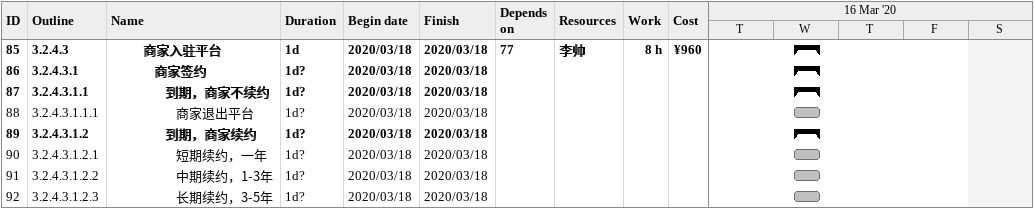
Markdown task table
| ID | WBS | Task | Duration | Start | Finish | Predecessors | Resources | Work (h) | Cost (¥) |
|---|---|---|---|---|---|---|---|---|---|
| 85 | 3.2.4.3 | **商家入驻平台** | 1d | 2020-03-18 | 2020-03-18 | 77 | 李帅 | 8 | 960 |
| 86 | 3.2.4.3.1 | **商家签约** | 1d? | 2020-03-18 | 2020-03-18 |  |  |  |  |
| 87 | 3.2.4.3.1.1 | **到期，商家不续约** | 1d? | 2020-03-18 | 2020-03-18 |  |  |  |  |
| 88 | 3.2.4.3.1.1.1 | 商家退出平台 | 1d? | 2020-03-18 | 2020-03-18 |  |  |  |  |
| 89 | 3.2.4.3.1.2 | **到期，商家续约** | 1d? | 2020-03-18 | 2020-03-18 |  |  |  |  |
| 90 | 3.2.4.3.1.2.1 | 短期续约，一年 | 1d? | 2020-03-18 | 2020-03-18 |  |  |  |  |
| 91 | 3.2.4.3.1.2.2 | 中期续约，1-3年 | 1d? | 2020-03-18 | 2020-03-18 |  |  |  |  |
| 92 | 3.2.4.3.1.2.3 | 长期续约，3-5年 | 1d? | 2020-03-18 | 2020-03-18 |  |  |  |  |
